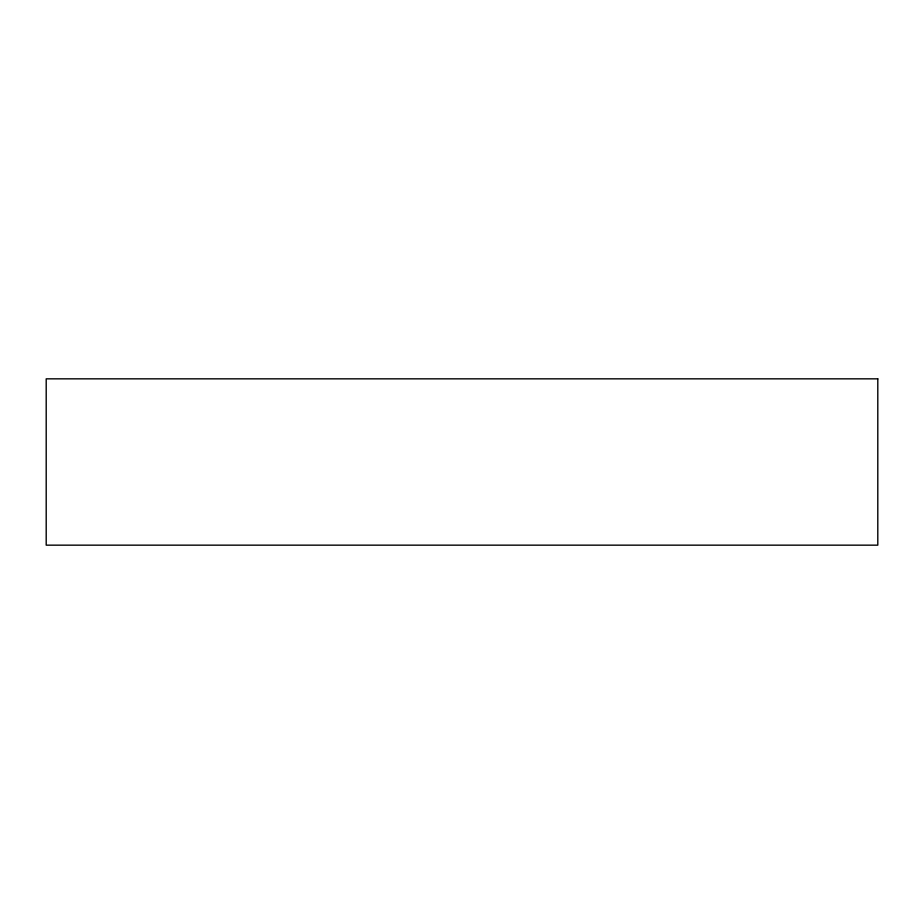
<?xml version="1.0" encoding="UTF-8"?>
<svg xmlns="http://www.w3.org/2000/svg" width="924" height="924" viewBox="0 0 924 924"><rect width="100%" height="100%" fill="white"/><g stroke="black" fill="none" stroke-linecap="round" stroke-linejoin="round"><path stroke-width="1.39" d="M877.8 378.84L46.2 378.84L46.2 545.16L877.8 545.16L877.8 378.84"/></g></svg>
